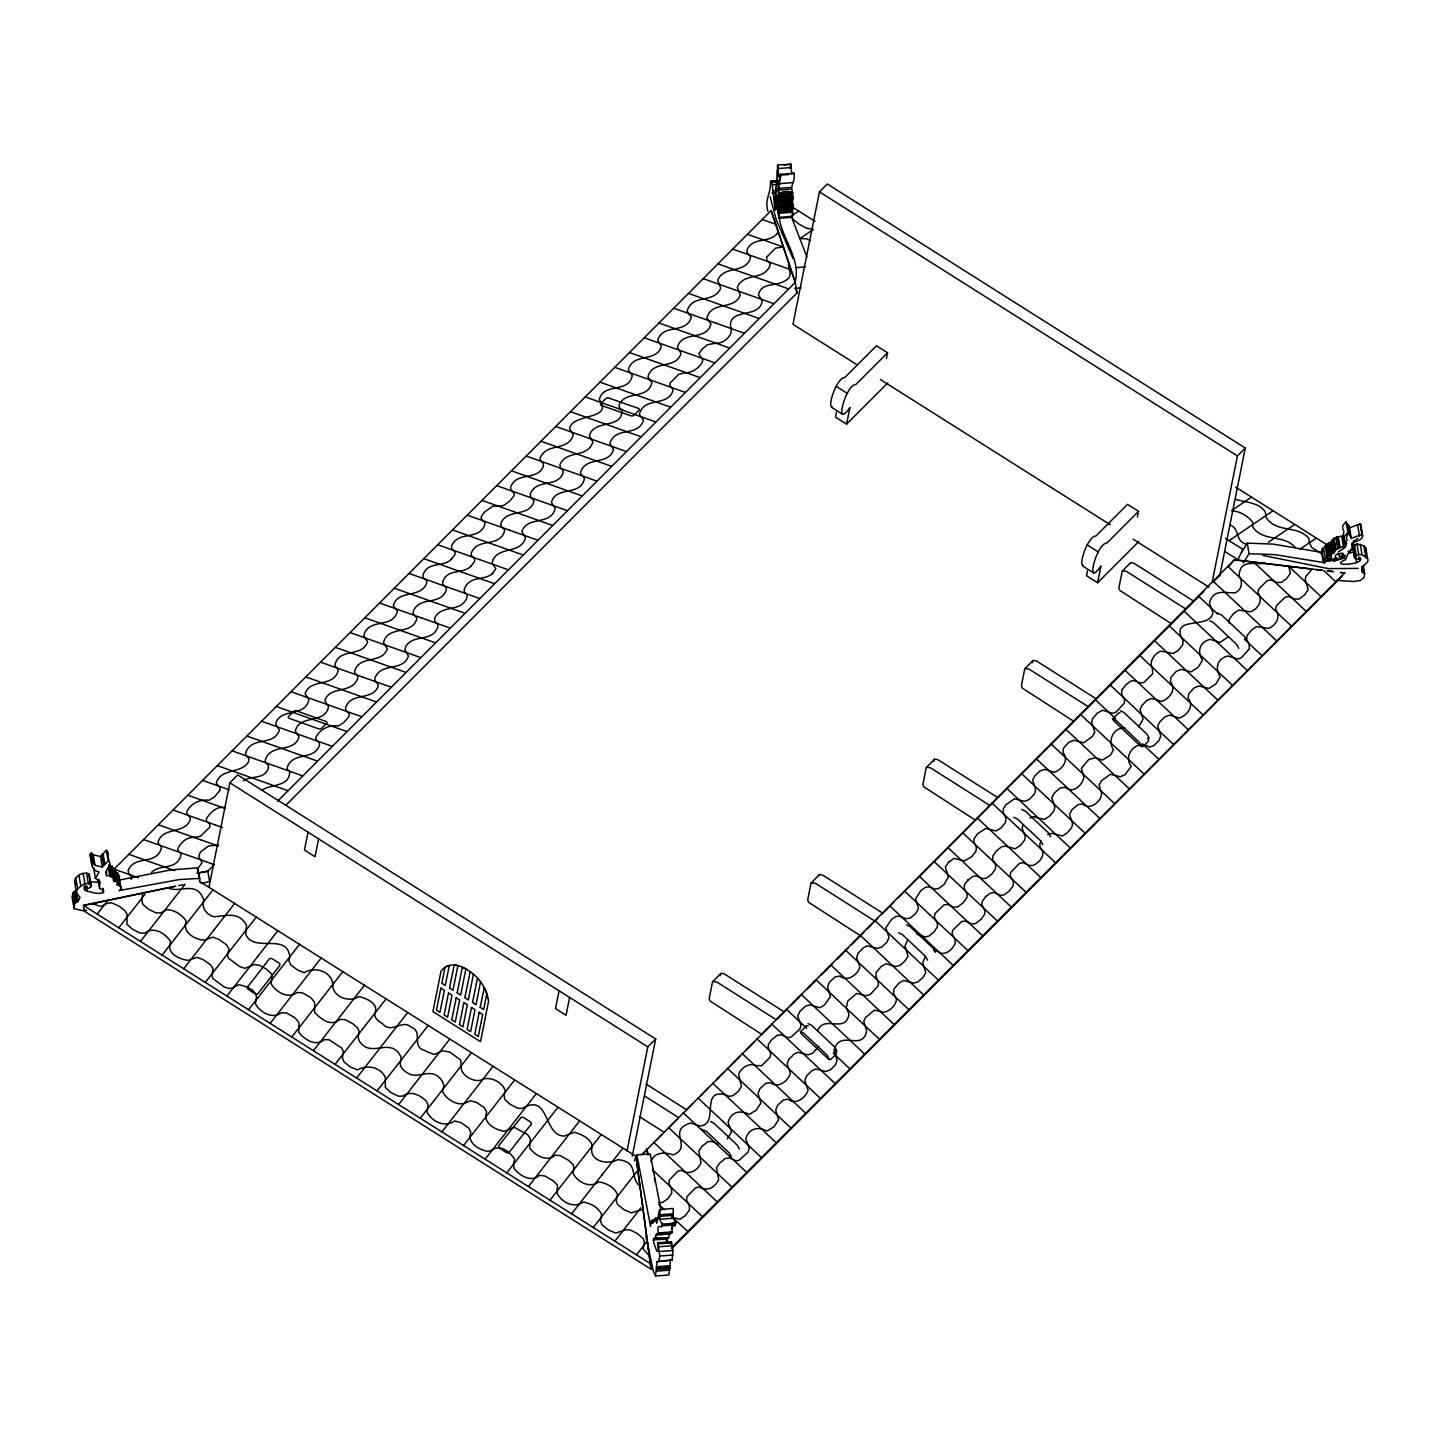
<?xml version="1.0" encoding="UTF-8"?>
<svg xmlns="http://www.w3.org/2000/svg" width="1440" height="1440" viewBox="0 0 1440 1440"><rect width="100%" height="100%" fill="white"/><g stroke="black" fill="none" stroke-linecap="round" stroke-linejoin="round"><path stroke-width="1.5" d="M659.412 1217.952L654.984 1218.294L656.748 1223.316L659.484 1209.654L673.29 1208.412L673.02 1218.258L675.828 1222.776L674.946 1225.962L673.146 1225.854M1243.278 563.058L1249.038 553.662L1275.048 554.652L1325.052 562.77C1319.706 559.386 1328.922 558.288 1327.086 556.902L1330.902 554.076L1329.174 542.754L1325.322 545.562L1326.924 551.466M792.72 196.956L792.504 201.114L779.148 202.104L779.328 197.856L792.828 196.956L791.568 187.38L794.052 179.388L794.322 173.25L793.404 173.484M777.474 170.46L777.564 175.446A9.882 2.214 85.7 0 0 777.744 177.012L777.78 177.39M289.746 956.898L288.936 961.02L290.79 964.89L297.414 969.93L304.236 972.72C314.64 965.916 332.1 971.424 332.946 985.032M672.318 1226.268L671.706 1233.09C664.902 1236.456 654.75 1228.77 655.668 1238.724C650.502 1236.654 655.74 1247.976 656.892 1251.414L658.26 1251.216L657.972 1242.774L671.274 1241.766L673.002 1250.478L672.102 1260.09L657.054 1261.818L655.524 1276.002L653.31 1271.25L645.912 1236.078M671.706 1233.09L670.05 1232.244L668.448 1238.382L654.678 1239.21M778.932 216.99L778.32 214.686A4.41 0.99 85.7 0 1 778.158 214.11L777.186 204.66L777.564 207.432A14.274 3.204 85.7 0 0 777.69 208.818L777.87 209.826A19.656 4.41 85.7 0 1 778.032 210.258L778.5 211.374M401.13 1060.038L401.076 1057.14C390.528 1035.468 371.286 1059.552 359.208 1040.904L358.2 1037.394L359.118 1031.256L357.57 1027.872L352.764 1023.678L344.862 1019.574L339.948 1019.466L335.952 1021.788L364.518 985.194M655.524 1276.002L668.826 1274.994L670.356 1260.828M675.828 1222.092C657.252 1227.762 660.024 1220.94 659.988 1209.402M779.418 208.908C778.446 204.966 779.22 212.49 779.328 208.908M792.198 208.17L792.234 206.55L792.666 208.44M671.904 1215.81L671.868 1217.412M779.328 197.856C773.658 185.976 812.016 194.742 779.238 193.464M792.36 201.168C793.944 206.928 776.016 199.206 779.4 207.756C775.134 232.218 802.404 255.618 795.06 282.51M806.85 256.896L792.144 218.628L792.756 203.868L781.254 204.354L792.63 202.986M777.546 179.964L777.528 180.126A9.36 2.106 85.7 0 1 777.474 181.026L776.178 187.866A10.152 2.286 85.7 0 0 776.286 190.062L776.322 190.584M658.404 1234.08C655.956 1218.996 663.75 1232.622 661.698 1223.208M110.178 872.694C112.968 878.724 111.726 874.818 106.56 875.718L106.47 870.354L110.142 864.846L106.488 850.32L108.09 852.57L107.676 856.728M791.766 174.132L790.92 164.16L777.6 165.006L778.824 176.652L780.282 174.114L781.02 174.672L778.266 188.388L778.878 193.194M592.434 1145.844C587.448 1160.694 607.374 1165.608 617.634 1159.65C640.008 1161.864 628.758 1177.254 639.954 1186.056M638.784 1210.518L643.032 1209.294L651.096 1269.234L84.348 911.178L83.484 905.436L167.886 887.832C180.216 893.862 196.434 879.642 203.796 900.036C201.33 907.632 206.172 914.364 213.714 916.704C225.126 916.398 238.428 910.566 246.456 925.074L246.204 929.952M790.146 168.3L790.92 164.16M1353.384 541.71L1353.726 549.522C1347.696 551.07 1347.642 555.228 1345.572 559.746C1329.768 566.1 1354.788 565.128 1359.666 560.952L1360.872 559.35L1360.026 557.496L1358.298 559.152L1354.698 558.234L1353.006 546.192L1356.93 543.96L1363.842 545.76L1365.948 548.208L1368 561.33L1361.718 567.9L1361.934 571.986L1364.67 573.876L1363.986 577.674L1360.278 580.464L1353.78 581.526L1336.482 580.374M776.7 201.852L776.7 194.796L776.772 197.514A6.192 1.386 85.7 0 0 776.682 198.612L776.79 200.538M1229.004 623.034L1229.31 619.056L1233.882 613.332L1238.67 610.038L1250.64 611.838C1258.38 608.634 1263.564 599.976 1257.84 592.74L1258.596 589.194L1267.254 580.644L1270.818 579.888L1277.208 582.462L1281.168 582.444L1286.64 578.574L1290.384 573.228L1288.656 566.262L1321.128 596.7M672.03 1226.124L671.778 1228.878M776.088 196.902L776.052 197.406A5.958 1.332 85.7 0 0 776.052 198.576L776.322 200.718A9.216 2.07 85.7 0 0 776.502 201.528M617.166 1196.802L617.4 1194.192C614.178 1187.28 606.186 1182.924 598.824 1181.898C589.86 1188.63 577.548 1182.276 572.994 1173.24L574.002 1167.894L573.084 1164.636L568.566 1160.352L560.394 1155.744L555.246 1155.15C547.11 1162.422 535.482 1155.636 529.614 1148.094L530.388 1138.878L527.724 1134.72L514.692 1127.556A11.844 10.728 -8.7 0 0 513.54 1127.466L504.342 1131.264C495.432 1130.166 482.22 1122.732 486.684 1112.112L484.434 1107.828L476.658 1102.446L470.358 1100.736L463.968 1103.598L493.02 1066.356M780.66 175.536L779.274 181.548M1332.774 541.458C1327.716 541.08 1333.908 552.834 1330.956 553.284M1330.056 542.502L1332.18 553.986L1331.064 542.718M657.972 1242.774L659.718 1256.04L658.8 1261.098L657.054 1261.818M660.96 1210.14L650.196 1153.872L636.894 1154.862L650.574 1226.43L651.024 1221.228L651.96 1223.01L652.068 1220.346L652.77 1221.156L653.238 1220.166L653.796 1222.11L654.93 1218.402M113.022 869.814C112.266 892.98 118.044 874.746 110.898 876.906M778.284 198.306L778.59 184.59A14.994 3.366 85.7 0 1 778.824 184.176M170.136 944.73C167.256 953.892 180.828 959.688 188.136 960.372L197.046 957.312L202.95 959.526L210.654 964.854L213.21 969.066L211.824 975.312L212.742 978.426L224.01 986.85L229.14 988.506L232.488 988.02L238.644 984.744C245.358 985.842 258.714 990.45 256.104 999.72A10.134 9.18 -8.7 0 0 255.87 1000.35L255.474 1004.076C260.316 1012.392 272.664 1019.628 281.412 1012.662L286.614 1013.04L294.894 1017.738L298.908 1022.526L298.818 1032.444C304.506 1039.59 315.954 1046.952 324.126 1039.68L328.986 1039.734L341.766 1048.014L343.35 1051.416L342.432 1057.878L343.962 1061.838L350.388 1066.968L357.426 1069.848C367.038 1064.718 379.944 1066.482 385.326 1077.318L385.344 1087.47L390.744 1092.456L398.268 1096.164L402.948 1096.11C410.58 1090.008 420.426 1095.21 426.474 1101.312L428.166 1105.398L426.852 1111.752C431.55 1121.49 445.14 1128.114 454.68 1120.932L461.034 1122.696L468.756 1128.114L470.916 1132.398C466.488 1142.964 479.79 1150.488 488.718 1151.424L492.462 1149.822A10.134 9.18 -8.7 0 0 493.038 1149.408C500.958 1144.26 510.642 1152.792 514.638 1159.11L513.54 1164.186M670.518 1243.962L671.274 1241.766M1360.764 525.798L1360.314 523.746L1349.586 527.832L1346.04 521.802L1342.548 525.906L1343.07 530.136M1354.464 548.028C1347.624 540.504 1361.43 542.79 1362.546 536.328L1360.908 524.808M666.756 1237.824L667.458 1242.234M1309.374 542.808L1311.75 547.506L1321.542 553.752M209.016 887.004L229.842 782.802L237.726 774.918L655.686 1038.978L632.25 1156.212M308.052 832.194L304.47 850.05L315.018 856.728L318.6 838.872M559.062 990.792L555.498 1008.648L566.046 1015.308L569.61 997.452M626.994 1151.064L647.82 1046.862L655.686 1038.978M1219.68 576.144L1245.276 448.038L827.316 183.996L819.45 191.88L792.972 324.306L857.574 365.112M720.018 975.78L720.972 973.314L724.068 973.764L783.756 1011.618M886.392 358.524L887.544 352.764L876.474 345.762L844.866 377.442C836.874 377.352 826.632 407.664 832.374 406.944M933.714 761.598L934.668 759.132L937.764 759.582L997.47 797.436M1032.228 662.868L1033.182 660.384L1036.278 660.852L1095.966 698.706M1137.402 517.104L1138.176 513.27M1212.246 581.85L1237.41 455.94L1245.276 448.038M131.292 879.534L131.85 876.78L128.61 873.216L128.142 870.552C134.19 855.108 154.206 865.314 160.812 850.068L161.496 847.242L157.914 842.652C162.126 826.38 183.636 834.714 190.098 820.35L190.296 817.344L186.75 813.978L186.84 811.566C191.214 803.034 200.088 799.146 209.196 800.244L214.488 796.896L220.05 790.218L219.78 787.41L216.216 783.144C220.698 767.808 241.146 774.036 248.436 762.048L248.94 758.682L245.574 754.83L245.772 752.562C251.802 735.804 273.87 746.784 279.36 730.062L275.67 723.942C280.026 707.292 305.334 717.822 308.916 699.606L305.136 693.684C310.392 678.006 332.622 687.762 338.058 671.238L337.842 668.988L334.8 665.532C338.472 646.992 362.034 658.062 367.668 641.79L363.834 635.796L364.68 632.682C371.52 618.804 391.644 627.93 397.134 612.504A6.57 4.14 -9.7 0 0 396.072 609.318L393.264 605.844C397.746 588.996 420.444 599.04 426.618 583.308L426.708 580.698L423.018 577.368L423.072 574.578C428.31 560.646 443.772 568.026 451.782 558.72M836.496 412.272L835.506 417.168L846.558 424.152L887.778 382.914M846.558 424.152L849.978 407.394C833.454 431.298 845.46 384.624 855.918 384.444L887.544 352.764M1087.506 570.87L1086.516 575.766L1097.586 582.75L1138.806 541.494M1097.586 582.75L1101.006 565.974C1084.5 589.932 1096.47 543.204 1106.946 543.024L1138.554 511.344L1127.502 504.36L1095.876 536.04C1087.902 535.95 1077.66 566.244 1083.402 565.542M513.54 1164.294L513.936 1168.416C519.894 1175.796 531.252 1182.762 539.64 1175.292L544.932 1176.03L553.104 1180.746L557.442 1184.994L557.262 1193.58C562.014 1202.778 574.182 1208.538 583.236 1202.094C590.544 1203.264 598.644 1207.512 601.668 1214.55L600.48 1220.958L602.064 1224.954L608.832 1230.228L615.816 1233.09L626.22 1229.562L630.648 1230.156L637.488 1233.666L643.554 1238.958L644.382 1242.828L643.068 1248.768L649.206 1255.752M818.802 875.682L819.954 874.422L823.23 875.412L882.27 912.888M1129.968 563.796L1131.12 562.554L1134.414 563.544L1193.436 601.002M779.346 203.994L779.148 202.104M332.694 985.338C332.892 996.786 349.668 1003.158 358.722 996.552C365.58 998.01 377.91 1002.978 375.516 1011.69C372.942 1016.064 377.1 1020.258 380.61 1022.436A40.518 36.684 -8.7 0 0 382.608 1023.768C391.896 1034.604 402.102 1018.512 411.444 1027.296C423.486 1031.76 410.796 1046.862 424.926 1050.516A40.518 36.684 -8.7 0 0 426.996 1051.74L434.106 1054.44L442.728 1050.876L449.676 1052.01L460.656 1059.966L461.304 1065.654M1332.864 553.248L1334.7 551.7L1334.106 550.314L1336.032 549.648L1335.51 548.622L1338.732 548.622L1336.824 536.598L1339.722 547.56L1344.834 546.336L1343.052 535.806L1343.988 531.054M1344.834 546.336L1345.932 541.728L1344.042 538.866L1344.348 536.436L1347.822 532.35L1351.386 538.38L1361.934 534.312L1362.708 535.338M86.688 910.224L82.53 910.656L74.088 908.658L74.628 903.384L78.138 901.368L79.992 897.246L76.374 893.124L74.52 880.326C76.572 875.088 83.52 871.812 88.83 873.792L91.458 885.69L89.028 888.3L86.958 888.3L86.922 886.608L85.878 886.68L84.276 888.588L84.852 890.154C88.938 891.648 102.528 896.31 103.752 890.784L99.54 888.372L99.882 881.424L95.418 878.4L99.108 871.974L95.418 870.678L92.574 867.438L90.036 854.91L91.314 852.822L93.87 854.928L100.476 856.53L106.344 850.356L108.27 860.85L102.258 867.06L95.67 865.476L93.258 863.406L91.314 852.822M91.836 865.458L90.288 853.92M777.6 165.006C777.168 175.968 776.664 186.03 774.954 196.884C776.988 236.124 771.84 175.23 771.552 180.972L770.526 181.44C771.048 194.328 764.298 198.792 767.916 211.392M401.058 1060.164C397.944 1066.644 404.442 1071.486 409.59 1074.114C420.93 1078.506 432.396 1066.5 442.134 1081.026L443.916 1085.148L442.584 1091.502C446.004 1098.882 455.976 1105.272 463.932 1103.616L441.918 1131.894M1334.214 552.33C1327.194 536.184 1334.43 541.206 1336.824 536.598M617.112 1196.892L616.23 1200.564L617.616 1204.506L624.114 1209.726L631.296 1212.84L638.676 1210.626M116.766 882.144C113.634 855.846 111.636 883.026 119.61 883.962L119.322 884.772C116.964 885.834 125.694 887.814 119.016 890.604L179.28 879.57L199.278 878.4L200.106 882.072M113.274 870.678L114.282 870.534M116.082 881.082L114.966 881.316M1023.066 825.084L1022.112 828.36L1025.37 836.442L1024.596 840.222L1020.294 845.496L1015.128 848.844L1005.3 846.036L1001.52 846.882L996.336 851.022L992.862 855.936L992.592 859.464L995.742 865.296L995.472 869.058L991.404 874.476L986.076 878.346L982.332 878.562L976.392 875.88L972.774 876.474L967.734 880.272M91.458 885.69L90.612 884.322C83.034 880.776 79.092 889.29 73.854 891.828L72 896.652L74.088 908.658M118.8 878.904L119.682 876.15L117.252 875.43M289.782 956.79C287.118 932.22 254.484 953.298 245.772 934.596L246.15 930.096M170.172 944.658L170.406 941.292C165.348 933.318 153.324 925.956 144.846 933.102L140.13 933.12L132.3 929.178L126.936 924.228L127.098 914.238L124.974 910.692L118.98 906.084L111.384 902.754L107.046 903.366L101.286 906.498L91.908 903.672M461.268 1065.762C459.522 1074.924 474.156 1083.24 482.04 1079.694M1309.392 542.79L1308.888 538.47C1297.368 524.592 1276.722 533.484 1266.174 517.608C1266.588 503.064 1245.924 502.542 1235.736 499.446M89.154 876.69L89.676 875.16M114.822 871.542L117.828 873.414L119.322 884.772M1243.008 549.018L1237.896 559.71L1224.648 551.322M1338.156 552.006L1345.248 547.38L1346.598 543.438A14.994 9.378 -9.6 0 0 1346.328 542.7M1330.398 543.456L1329.174 542.754M668.97 1233.81L668.934 1232.73M634.41 1160.712L636.894 1154.862M792.864 214.992L792.054 216.828L793.116 219.474L799.29 224.244L806.076 228.042L813.168 229.464M76.374 893.124L76.734 889.974M116.424 873.306L114.678 873.324M834.372 1049.454C840.204 1029.078 862.398 1052.028 866.7 1030.896L863.766 1021.41L865.476 1017.63L874.422 1010.088L883.728 1012.338C889.812 1011.06 895.896 1005.678 896.508 999.288L893.556 993.276L893.952 989.046L898.92 983.16L903.708 980.442L913.662 983.16L917.658 982.044L922.896 977.544L925.758 972.864L922.734 962.604L925.29 956.754M1347.822 533.862L1346.328 537.822L1347.246 540.504M1041.048 841.212L1040.04 843.48A6.57 5.346 39.8 0 0 1040.778 848.232C1046.502 854.766 1039.284 862.794 1032.948 865.458L1029.186 865.368L1023.048 862.668L1019.268 863.478L1010.574 872.55L1010.304 876.096L1013.472 881.964L1013.22 885.744L1009.134 891.18L1003.806 895.014L1000.062 895.212L994.122 892.53L990.504 893.088L985.446 896.904M778.914 202.536L792.216 201.528M792.594 192.906L779.292 193.914M720.612 973.584L712.53 981.864L709.182 998.586L710.118 1001.034L761.886 1034.442M819.126 874.854L811.026 883.134L807.696 899.856L808.632 902.304L860.4 935.712M934.326 759.402L926.226 767.682L922.878 784.404L923.832 786.852L975.582 820.26M1032.84 660.654L1024.74 668.934L1021.392 685.674L1022.328 688.122L1074.096 721.53M1130.31 562.968L1122.21 571.248L1118.862 587.97L1119.816 590.418L1171.566 623.826M1344.258 555.858L1343.988 556.218A5.958 3.726 -9.6 0 1 1343.196 556.884L1341.126 557.55A9.216 5.76 -9.6 0 1 1340.172 557.64M788.742 262.854C787.338 270.324 795.816 276.336 782.64 282.042C774.342 286.254 760.968 282.618 758.394 295.002L762.156 300.51C760.5 319.248 728.946 307.296 730.512 326.394C734.292 334.692 724.032 343.692 716.094 343.224M1241.478 552.528L1247.256 543.132L1273.248 544.122L1322.316 552.492L1324.098 563.04M112.068 869.004L113.094 867.888L111.672 867.744M818.856 1046.25L812.736 1053.144L808.146 1054.854L798.048 1052.28L794.016 1054.17L788.868 1059.318L787.086 1064.034L790.416 1073.448C787.734 1081.476 778.104 1088.676 770.274 1082.592L765.792 1083.348L759.978 1088.622L758.016 1093.41L760.914 1103.076L756.252 1110.15L749.268 1114.398C741.006 1109.898 730.854 1111.338 728.064 1122.48L731.538 1131.966L727.326 1138.896M650.934 1161.324C655.128 1151.442 664.974 1152.234 673.038 1154.862C693.504 1147.356 665.928 1130.31 690.786 1123.038L700.344 1126.008C719.496 1123.884 699.984 1089.342 724.716 1094.49M949.122 861.552L945.324 867.186L948.402 876.762L944.316 884.196L938.79 888.516L934.866 889.128L928.962 886.806L925.542 887.256L920.844 890.586L915.552 898.866L918.486 908.46L915.714 913.536L910.026 918.18L905.796 918.666L899.334 916.146L896.004 916.47L891.72 919.17L885.87 927.72L888.984 937.404L887.004 942.138L881.514 947.214L877.14 948.384L867.294 945.864L863.154 947.988L858.06 953.298L856.638 957.852L859.95 967.158C857.142 975.222 847.53 982.134 839.7 976.05L835.182 976.914L829.404 982.242L827.568 986.994L830.484 996.588L824.328 1005.066L819.738 1007.73L810.036 1004.94L805.95 1005.912L800.298 1010.808L797.598 1015.974L801.108 1025.424L799.848 1029.042L791.064 1037.16L787.68 1037.664L781.596 1034.91L777.51 1035.18L771.732 1039.662L768.366 1044.504L768.132 1047.924L770.724 1053.432L770.238 1057.014L761.634 1065.744L755.46 1065.528M109.908 864.756C107.496 867.978 114.084 864.81 111.492 867.456M1342.872 553.662L1342.224 554.76A6.192 3.87 -9.6 0 1 1341.702 555.57L1341.234 555.966A3.294 2.052 -9.6 0 1 1340.352 556.416L1340.19 556.47M492.156 573.894L495.846 568.8L492.048 562.77C496.422 545.094 520.812 555.246 525.51 537.624L521.874 531.558C527.49 515.322 550.458 526.266 555.228 508.518L551.412 502.434C556.074 485.28 580.644 496.962 584.424 478.638L580.41 472.86C585.414 455.256 608.706 466.254 613.494 449.478L609.876 443.412C615.168 425.988 638.118 437.328 643.536 420.21L639.288 414.396C643.95 396.468 666.27 407.124 672.804 391.464L672.858 388.944L669.798 385.722L670.122 383.004L678.726 374.292L685.26 372.708M226.89 996.048L257.832 956.376M907.614 940.086L905.004 945.9L908.028 956.16L905.184 960.822L899.946 965.358L895.95 966.51L885.978 963.81L881.208 966.51L876.258 972.396L875.808 976.608L878.166 980.856M557.91 1107.36L506.808 1172.88M817.596 1030.842C824.292 1014.066 845.478 1034.406 848.97 1014.138L846.324 1007.604L847.836 1000.926L856.746 993.438L866.052 995.688L870.336 994.392L878.4 985.59L878.202 980.892M986.076 896.274L982.314 901.296L981.846 904.824L984.816 910.494L984.744 914.13L980.964 919.422L975.474 923.58L971.604 923.94L965.448 921.06L961.812 921.438L952.74 930.168L952.038 933.84L955.008 939.726L955.224 943.344C952.47 949.752 944.568 956.88 937.728 951.516A6.57 5.346 39.8 0 0 934.02 950.706M968.364 879.642L964.602 884.646L964.134 888.174L967.086 893.862L966.978 897.48L963.162 902.772L957.708 906.912L953.838 907.272L947.736 904.428L944.118 904.806L935.046 913.482L934.326 917.19L937.278 923.022L937.53 926.622L934.254 931.734L928.962 936.072L925.074 936.954L916.65 934.056M97.2 914.112L106.992 901.548M118.836 927.774L144.864 894.42M140.472 941.436L185.076 884.214M162.108 955.116L213.156 889.56M214.146 929.718L234.792 903.24M183.708 968.76L214.326 929.502M205.29 982.404L256.41 916.884M257.49 956.844L277.992 930.528M248.58 1009.746L299.646 944.19M270.162 1023.372L321.282 957.87M291.78 1037.034L342.9 971.532M313.398 1050.696L335.952 1021.788M335.052 1064.376L386.118 998.838M356.634 1078.002L407.718 1012.482M377.082 1090.926L428.184 1025.406M398.664 1104.552L449.784 1039.05M420.3 1118.232L471.402 1052.712M463.554 1145.556L514.638 1080.018M485.136 1159.182L536.274 1093.698M528.408 1186.542L579.492 1121.004M550.008 1200.168L601.11 1134.666M571.608 1213.812L602.244 1174.536M602.082 1174.842L622.764 1148.328M593.244 1227.492L637.884 1170.27M614.862 1241.154L640.89 1207.782M636.516 1254.816L646.308 1242.27M451.17 559.35L454.86 554.688L455.148 552.024L451.692 548.766L451.566 546.138C457.83 530.352 477.756 540.9 484.47 525.6L485.01 522.756L481.536 519.372L481.104 516.816L484.362 512.172L492.678 506.214L499.122 506.016A6.57 4.14 -9.7 0 0 504.342 505.044L510.138 500.688L514.08 495.594L514.35 493.83L510.894 489.78L510.57 487.314C516.276 471.222 536.49 481.41 543.258 466.704L543.438 463.554L540 460.062L540.252 457.794C546.66 442.332 568.098 451.782 573.318 434.934L569.7 428.94C570.78 413.046 614.484 420.516 599.292 399.546C603.576 382.176 628.29 393.894 632.268 375.678L628.254 369.828C633.15 352.062 656.514 363.024 661.338 346.338L657.756 340.2C663.084 322.884 686.286 334.854 691.362 316.998L688.428 313.398M470.808 566.316L474.48 561.672L474.804 558.99L471.348 555.75L471.276 553.104C477.522 537.372 497.358 547.794 504.09 532.62L504.648 529.74L501.21 526.374L500.742 523.854C506.412 507.636 529.92 518.094 534.006 500.832L530.568 496.764L530.244 494.316C535.95 478.224 556.11 488.34 562.896 473.688L563.112 470.538L560.43 468.18M92.07 864.468L93.258 863.406M112.644 870.552L771.138 210.582L778.248 231.732C771.012 244.602 752.832 235.62 746.91 250.164L747.144 252.972L750.51 256.554L750.132 259.182C743.724 274.032 723.708 265.194 717.696 280.404L720.72 288.09C714.384 304.074 691.992 293.328 687.15 311.166L688.374 313.38M1229.256 565.92L1234.368 559.8L1312.272 569.106L1305.9 576.234L1305.198 579.798L1308.186 589.626L1304.658 594.918L1299.114 599.022L1295.082 599.148L1288.692 596.556L1285.164 597.204L1276.416 605.664L1275.57 609.264C1281.15 616.5 1276.308 625.122 1268.532 628.416L1262.412 627.48M1342.206 576.054L671.67 1248.624M1352.196 543.006L1352.106 543.114A9.36 5.85 -9.6 0 0 1351.62 543.762L1352.124 548.208L1350.126 550.476A10.152 6.336 -9.6 0 1 1348.38 551.502L1348.056 551.664M1138.662 726.876L1143.036 719.226L1140.048 709.506L1141.866 705.528L1146.996 700.38L1151.784 698.508L1161.612 701.424C1169.46 698.76 1177.002 689.13 1170.36 681.606L1171.008 677.214L1176.246 671.4L1181.124 669.348L1191.168 671.85L1198.314 667.098L1202.454 660.204C1197.288 652.176 1198.944 642.168 1210.104 639.36L1219.968 642.42L1228.626 636.678M1328.058 545.076L1326.582 545.184L1327.014 546.498M1328.544 555.552L1327.986 556.722L1329.282 557.028A3.312 2.07 -9.6 0 0 1329.768 556.83L1326.744 545.004M197.28 869.436L202.05 862.614L198.63 856.35L200.484 851.976L208.782 845.856L218.682 845.208M1354.806 556.722L1358.712 554.508L1362.024 554.706L1367.748 558.756M214.146 864.846L207.792 871.2L198.018 873.036M277.668 801.18L795.276 282.402L778.248 231.732M285.804 805.302L797.076 292.878L795.276 282.402L771.12 210.582M646.542 1149.948L641.772 1154.736L1234.368 559.8L1322.676 570.348M656.064 1140.408L662.418 1134.036M670.356 1126.08L678.294 1118.124M686.232 1110.168L692.586 1103.814M700.524 1095.858L708.462 1087.884M716.4 1079.928L724.338 1071.972M730.692 1065.618L740.214 1056.06M746.568 1049.706L754.506 1041.75M760.86 1035.378L770.382 1025.82M776.736 1019.466L786.258 1009.908M791.028 1005.138L802.134 993.996M806.904 989.226L816.426 979.686M821.196 974.898L832.302 963.756M837.072 958.986L848.178 947.844M851.364 944.676L864.054 931.932M867.24 928.746L878.346 917.622M881.532 914.436L894.24 901.692M897.408 898.524L1203.858 591.39M1213.38 581.832L1219.734 575.46M672.012 1247.274L1344.78 572.994L1340.676 572.508M1324.08 561.402L1327.068 561.366A4.41 2.754 -9.6 0 0 1327.806 561.366L1335.348 559.818A3.618 2.268 -9.6 0 0 1336.356 559.044L1335.978 557.838L1333.728 558.81A14.274 8.928 -9.6 0 1 1332.504 559.332L1331.37 559.512A19.656 12.276 -9.6 0 0 1330.722 559.44L1323.414 560.736M1358.028 538.29L1355.148 540.342A9.882 6.174 -9.6 0 1 1353.708 540.9L1353.348 541.008M777.024 209.754C776.322 202.248 779.31 203.58 777.006 196.218M471.438 565.686C463.41 574.992 447.984 567.666 442.764 581.58L442.692 584.352L446.346 587.664L446.256 590.274C440.082 606.024 420.444 595.836 413.622 610.506L413.01 613.44L416.916 618.336C412.632 636.012 387.342 624.762 383.508 642.762L387.306 648.756C381.672 665.046 358.182 653.976 354.438 672.48L357.516 675.936L357.732 678.168C352.26 694.602 330.084 684.954 324.792 700.65L328.572 706.554C325.008 724.896 299.664 713.844 295.308 730.854L299.016 737.01C293.562 753.732 271.53 742.752 265.446 759.456L265.194 761.76L268.56 765.612L268.128 768.942C263.214 780.084 251.19 775.134 243.288 780.804M151.506 872.442C159.786 863.946 175.032 870.48 180.54 856.89L181.134 854.136L177.57 849.51C179.964 843.12 186.804 836.802 194.04 837.414M1122.426 570.852L1126.53 571.428L1185.57 608.886M1024.956 668.556L1029.06 669.114L1088.1 706.59M926.46 767.286L930.564 767.844L989.586 805.32M811.26 882.738L815.364 883.296L874.404 920.772M712.746 981.468L716.85 982.026L775.89 1019.502M492.786 573.264C484.344 581.202 469.8 575.136 464.418 588.816L464.112 591.714L467.154 595.044L466.974 597.546C460.98 613.134 441.558 603.9 434.754 617.904L434.592 620.982L437.904 624.636L437.85 627.03C432.216 642.816 413.01 633.546 405.738 646.632L404.856 649.998L408.474 655.992C402.786 672.57 380.826 661.59 374.868 678.384L374.742 680.616L378.126 684.432L377.586 687.834C370.314 700.92 350.73 691.83 345.474 708.102L345.942 710.442L349.362 713.916L348.678 717.03L343.872 722.448L338.49 725.922C329.418 724.896 320.562 728.55 316.062 737.064L315.81 739.548L319.338 742.878L319.428 745.758C313.2 760.68 294.066 751.68 287.622 766.278L287.172 768.87L288.414 770.454M778.878 206.298L778.14 208.728A17.892 4.014 85.7 0 1 778.266 209.88L778.41 210.996M1337.796 536.85L1343.052 535.806M261.828 790.362C270.306 783.792 289.404 787.32 289.692 771.984L288.774 770.58M948.474 862.2L954.144 858.33L964.116 861.012L971.64 856.8L975.924 851.31L976.41 847.476L973.818 841.842L974.178 838.512L977.472 833.85L985.824 828.432L995.814 830.97L1000.944 828.108L1005.534 822.456L1005.912 818.334L1003.104 812.16L1003.32 808.902L1005.966 804.672L1014.588 798.732L1024.668 801.414L1029.474 799.344L1034.532 793.854L1035.594 789.588L1032.66 780.102L1034.712 776.034L1040.022 770.922L1044.666 769.392L1054.368 772.29C1062.27 769.536 1069.506 759.888 1062.864 752.382L1063.62 747.954L1068.912 742.194L1073.754 740.268L1083.726 742.77L1092.258 736.542L1094.85 731.988L1091.664 722.682L1092.546 718.668L1097.388 713.052L1102.626 710.244L1112.472 713.34L1116.162 712.008L1124.226 703.224L1124.658 699.93L1121.616 694.134L1121.76 690.156L1126.188 684.414L1131.066 680.976L1134.576 680.652L1140.336 682.974L1144.008 682.398L1152.72 673.758L1152.306 667.782M798.678 211.05L792.864 214.974L792.864 213.372M812.97 229.698L799.956 238.5L806.724 238.878L810.27 240.696M1231.848 510.408L1251.486 497.106M1229.184 540.54L1273.086 510.75M1268.37 542.268L1294.722 524.43M1299.582 549.432L1316.358 538.092M1333.782 561.06L1338.552 558.864M113.976 880.452L112.896 872.856M1264.374 563.364C1254.744 564.84 1239.678 558.756 1239.12 575.874C1242.792 581.724 1242.378 589.23 1235.394 592.722C1225.872 593.532 1213.056 587.952 1209.438 603.198L1212.822 612.378C1211.094 630.54 1168.362 614.016 1183.14 641.07L1182.654 644.94L1178.388 650.304L1173.276 653.508L1160.874 651.132C1154.736 653.49 1149.228 660.87 1151.982 667.494M1326.204 547.254C1318.5 546.858 1322.496 556.956 1323.54 561.258M1029.906 818.01L1033.938 816.678L1038.6 818.208M1047.69 834.606L1051.722 833.328L1062.378 835.92L1067.13 833.004L1071.594 827.784L1072.602 823.86L1069.488 814.302L1072.116 809.568L1078.02 804.564L1082.376 804.042C1088.874 809.622 1096.83 804.402 1100.538 798.066L1101.69 793.89L1099.08 784.926L1101.672 780.588L1110.384 774.234L1120.248 776.772L1125.072 774.684L1131.228 766.296C1122.246 754.65 1137.42 738.594 1149.462 747.126L1153.962 745.542L1159.236 740.25L1160.748 735.786L1157.778 726.102L1159.632 722.088L1164.816 716.94L1169.586 715.14L1179.414 718.038C1187.298 715.338 1194.678 705.708 1188.054 698.166L1188.756 693.774L1194.066 687.96L1198.944 685.98L1208.988 688.464L1216.044 683.748L1220.166 676.728C1215.144 668.754 1216.566 658.656 1227.924 655.992L1237.788 659.034L1241.568 657.558L1249.488 648.666L1248.894 643.392M482.292 1079.37C490.878 1076.238 502.02 1082.142 505.242 1090.332L504.072 1095.768L504.9 1099.494L510.138 1104.336L517.662 1108.206L522.324 1108.476C549.972 1091.808 543.186 1136.646 564.606 1136.016L574.344 1132.218C581.4 1134.324 590.148 1138.176 592.416 1145.808M1339.47 557.406C1353.69 549.918 1326.348 554.022 1338.246 558.81M335.88 1021.842C327.942 1024.974 319.698 1017.81 314.622 1012.32L314.676 1002.384L310.752 997.632L302.49 992.88L297.252 992.43C288.486 999.414 276.21 992.268 271.224 983.988L272.07 974.916A11.844 10.728 -8.7 0 0 271.584 973.962L266.58 969.246L259.668 965.376L254.43 964.53L245.052 968.328L240.012 966.762L228.582 958.338L227.574 955.224L228.978 949.032L226.602 944.856L219.024 939.51L212.994 937.152L204.048 940.14C194.742 939.654 181.818 932.04 186.21 921.222C182.268 914.796 174.636 909.954 167.058 909.666L160.794 912.834L156.204 912.996L148.536 909.27L142.83 904.266L141.822 900.432L142.758 893.088M111.744 876.294C110.394 862.758 107.37 859.608 110.538 875.682M1341.306 558.288L1345.5 555.552L1339.722 557.28M169.866 887.418L175.788 886.176M174.33 886.482L83.484 905.436L650.232 1263.492M178.65 885.582L182.97 884.682M194.094 837.432L200.43 836.298L209.808 827.172L209.898 824.238L206.37 820.872L206.532 818.442C210.492 812.394 217.062 805.734 224.946 807.642M1349.082 553.014L1354.77 551.97M196.938 873.198L207.792 871.2L209.592 881.676L200.898 883.278M199.314 881.244L635.994 1156.338L643.032 1209.294M783.864 164.952L790.524 164.448M777.672 168.57L790.974 167.58M781.02 174.258L794.322 173.25M779.454 175.158L788.688 174.564M771.552 180.972L778.212 180.468M770.526 181.44L774.954 181.116M772.686 182.376L779.328 181.872M779.22 183.636L792.522 182.646M773.424 184.734L780.084 183.978M778.266 188.388L791.568 187.38M778.302 190.134L791.604 189.126M773.352 190.962L777.78 190.62M771.93 193.14L776.376 192.816M779.292 194.13L792.594 193.14M779.31 194.418L792.612 193.41M778.968 194.994L792.54 193.968M779.094 195.894L792.396 194.904M779.67 197.208L792.972 196.2M779.292 197.91L792.828 196.956M779.256 198.648L792.558 197.64M779.346 199.152L792.648 198.162M779.526 199.944L792.828 198.72M779.22 200.34L792.774 199.278M779.022 201.564L792.45 200.664M779.22 201.852L792.54 201.024M778.95 202.842L792.252 201.834M779.058 203.49L792.414 202.338M779.472 205.056L792.756 203.868M779.292 205.578L792.594 204.57M779.364 205.794L792.738 204.894M779.49 206.118L792.792 205.11M779.472 206.388L792.774 205.38M779.31 206.784L792.612 205.776M779.31 207.216L792.612 206.208M779.4 208.386L792.702 207.378M779.418 208.638L792.72 207.63M779.544 208.908L792.846 207.9M779.58 210.168L792.882 209.178M778.986 210.942L792.702 209.862M779.148 212.058L792.378 210.87M779.472 213.264L792.774 212.256M778.392 217.404L792.378 216.288M778.536 218.358L791.838 217.35M796.338 267.66L805.212 266.994M794.556 288.36L801.198 287.874M199.962 878.958L197.496 867.87L170.892 869.904L118.08 880.308M659.916 1214.766L673.218 1213.776M659.988 1216.35L673.29 1215.342M654.822 1218.96L659.25 1218.618M659.736 1219.266L673.02 1218.258M652.068 1220.346L656.784 1220.022M662.472 1224.828L675.774 1223.82M662.274 1225.854L675.576 1224.846M658.8 1232.928L672.102 1231.92M656.496 1233.72L660.924 1233.378M656.37 1234.368L669.672 1233.36M656.37 1235.052L669.672 1234.044M654.084 1238.04L658.512 1237.698M654.408 1238.436L665.496 1237.608M653.292 1239.894L666.63 1239.138M657.468 1243.296L668.556 1242.45M658.602 1243.872L671.904 1242.864M659.232 1246.752L672.534 1245.744M659.7 1251.486L673.002 1250.478M659.718 1256.04L673.02 1255.032M658.8 1261.098L672.102 1260.09M656.46 1266.75L669.762 1265.742M656.532 1268.316L669.834 1267.308M656.73 1269.468L670.032 1268.478M656.694 1271.124L669.996 1270.116M1231.776 510.696C1239.732 511.164 1248.768 516.258 1253.052 522.972L1252.584 526.68C1263.024 542.592 1283.58 533.826 1295.172 547.47M1358.226 568.386L1328.508 568.638L1262.952 555.462M658.62 1202.562L662.544 1202.49L667.926 1198.692L671.742 1193.256L671.616 1189.404L668.772 1183.302L669.438 1179.828L677.952 1171.152L681.588 1170.306C689.094 1175.76 697.806 1170.432 701.01 1162.692L698.778 1151.136L702.018 1146.384L707.76 1141.776L711.846 1141.362L717.984 1144.098M715.986 343.206L707.364 344.682L701.928 349.29L698.904 353.808L702.54 359.316L702.594 361.602C699.39 367.866 692.676 372.528 685.602 372.852M1333.422 561.276L1344.672 557.928L1341.504 558.234M688.482 293.418L758.988 318.438M90.882 881.892L97.488 882.144M173.07 810L215.28 824.94M1338.624 547.128L1339.596 547.38M118.224 883.368L116.64 884.808A3.312 2.07 -9.6 0 0 117.054 884.988L118.602 884.34L116.424 872.838M1262.286 627.426L1256.544 626.616L1251.792 629.766L1247.094 635.508L1246.68 639.54L1248.84 643.338M1321.866 570.24L1316.232 569.574M1328.4 571.032L1332.486 571.518M1327.104 570.888L1333.728 571.68M1340.352 572.472L1344.762 572.994M1216.908 612.882L1221.858 615.24L1244.574 636.624L1246.626 640.44M701.694 1129.266L706.662 1131.624L729.36 1152.99L731.412 1156.824M1327.446 558.54L1330.398 558.702A17.892 11.178 -9.6 0 1 1331.37 558.36L1331.406 555.372M158.346 824.76L200.412 839.682M1125.324 728.208C1113.786 726.48 1106.982 740.898 1113.498 749.682L1110.51 755.046L1102.41 760.122L1095.588 757.782L1088.766 759.474L1081.332 768.348L1083.96 777.294C1082.628 783.54 1076.148 791.352 1069.11 789.552M1209.852 620.874L1213.38 622.566L1236.708 644.508L1238.76 648.324M1120.248 710.694L1123.776 712.368L1147.104 734.31L1149.156 738.144M1112.382 718.578L1115.91 720.252L1139.238 742.194L1141.29 746.028M1021.734 809.424L1025.262 811.098L1048.59 833.04L1050.642 836.874M1013.868 817.308L1017.396 818.982L1040.724 840.924L1042.776 844.758M906.552 924.876L910.08 926.55L933.408 948.492L935.46 952.326M898.668 932.76L902.214 934.434L925.542 956.376L927.594 960.21M808.038 1023.606L811.566 1025.28L834.894 1047.222L836.946 1051.056M800.154 1031.49L803.7 1033.182L827.028 1055.106L829.08 1058.94M710.37 1121.472L713.898 1123.164L737.244 1145.106L739.296 1148.922M673.74 308.196L716.436 323.334M762.246 219.474L775.764 224.28M747.486 234.288L783.396 247.032L775.692 248.076L766.512 257.292L766.854 260.028L770.202 263.61L769.698 266.31C763.2 280.962 743.184 272.214 737.298 287.514L740.304 295.2C733.86 310.932 711.54 300.312 706.788 318.204L711 324.036C705.834 341.82 682.632 329.832 677.376 347.256L680.994 353.376C676.044 370.026 652.788 359.19 647.892 376.866L651.924 382.698C647.73 399.924 626.004 390.204 619.362 404.424L619.128 407.178L621.594 409.824M732.726 249.084L791.064 269.766M717.966 263.862L788.508 288.846M703.224 278.64L773.73 303.66M715.932 323.172L744.264 333.198M658.962 323.01L729.486 347.994M644.238 337.77L714.726 362.79M629.478 352.566L699.966 377.586M614.736 367.344L685.224 392.364M670.482 407.142L599.958 382.14M585.234 396.9L655.74 421.92M570.474 411.678L640.962 436.716M555.732 426.474L626.22 451.494M540.99 441.234L611.478 466.29M526.212 456.048L596.736 481.05M511.47 470.826L581.958 495.864M496.71 485.622L567.234 510.624M481.986 500.382L523.908 515.25M524.214 515.358L552.492 525.402M467.244 515.16L509.166 530.028M509.49 530.172L537.732 540.198M452.484 529.938L494.406 544.824M494.766 544.932L523.008 554.958M437.724 544.734L479.592 559.584M479.988 559.764L508.212 569.772M423.828 558.666L465.696 573.516M466.146 573.642L494.37 583.65M409.068 573.462L450.99 588.33M451.332 588.456L479.574 598.464M394.326 588.24L436.23 603.108M436.608 603.216L464.85 613.224M379.566 603.018L421.488 617.886M421.812 617.994L450.09 628.02M364.842 617.778L435.348 642.798M350.082 632.574L392.04 647.46M392.328 647.514L420.624 657.558M335.34 647.352L405.846 672.372M362.772 677.088L391.104 687.15M320.562 662.166L362.592 677.07M305.838 676.926L376.362 701.928M291.078 691.722L361.62 716.706M276.336 706.5L346.842 731.52M261.612 721.26L332.1 746.28M246.834 736.056L317.358 761.058M232.092 750.834L302.616 775.836M217.332 765.63L287.856 790.632M202.608 780.39L229.302 789.858M187.812 795.222L224.874 808.362M215.136 824.904L222.408 827.478M200.358 839.664L218.25 846.018M143.604 839.538L214.074 864.576M128.844 854.316L174.636 870.588M114.084 869.112L138.366 877.734M755.136 1065.222C748.368 1062.828 741.006 1068.084 738.576 1074.366L741.438 1086.336L738.306 1091.394L732.924 1095.696L728.946 1096.29L724.824 1094.562M668.448 1238.382L667.71 1237.428M1038.654 818.262L1044.594 819.27L1049.31 816.372L1053.81 811.134L1054.872 807.228L1051.758 797.652L1054.404 792.936L1060.29 787.932L1064.61 787.374L1069.074 789.516M672.876 1217.592L680.004 1219.212L685.35 1215.63L689.4 1210.104L689.4 1206.198L686.52 1200.096L687.06 1196.64L695.502 1187.874L699.192 1186.938C706.698 1192.032 715.356 1187.406 718.686 1179.504L716.436 1167.93L719.532 1163.232L725.31 1158.48L729.45 1157.958L735.606 1160.73L738.936 1160.37L747.846 1152.396L749.232 1148.706L748.278 1145.25M819.45 191.88L1237.41 455.94M790.668 205.974L815.04 221.382M1235.7 487.134L1326.978 544.806M1225.422 538.362L1242.09 548.892M880.38 379.53L1110.258 524.754M1133.046 539.154L1209.042 587.178M836.064 386.28L847.116 393.264M1087.074 544.86L1098.144 551.844M831.816 407.484L842.886 414.468M1082.844 566.082L1093.914 573.066M229.842 782.802L647.82 1046.862M646.038 1084.014L686.106 1109.484M644.58 1095.948L678.24 1117.386M639.288 1116.558L664.218 1132.308M1246.464 544.122C1234.638 541.476 1240.362 528.354 1229.832 524.988M1322.766 551.556L1321.74 550.728M470.466 971.838L470.034 971.55A26.028 15.12 44.9 0 0 465.912 968.94L465.48 968.688A24.21 14.058 44.9 0 0 462.402 967.194L461.862 966.96A24.192 14.058 44.9 0 0 458.064 965.7L457.578 965.574A24.246 14.076 44.9 0 0 454.302 965.088L453.744 965.052A27.432 15.93 44.9 0 0 449.604 965.43L449.046 965.574A38.088 22.122 44.9 0 0 442.386 969.588L441.018 971.208L432.936 1011.6L480.492 1041.642L488.538 1001.412L488.106 998.442M1238.922 605.43L1276.866 641.052M473.364 974.106L473.868 974.538A22.752 13.212 44.9 0 1 477.252 977.814L477.684 978.282M1328.778 543.51L1330.704 554.148M1183.806 610.902L1247.382 670.59M722.97 1121.49L761.454 1157.616M834.156 1050.048L835.524 1051.326A2.322 1.89 39.8 0 1 835.974 1054.206L831.222 1059.03A2.322 1.89 39.8 0 1 828.342 1058.976L801.45 1033.902A2.322 1.89 39.8 0 1 801.234 1031.076L805.968 1026.27A2.322 1.89 39.8 0 1 808.2 1026.036M1323.99 570.708L1335.888 581.886M1253.772 562.086L1268.532 575.946M1268.244 575.694L1306.368 611.496M1228.05 566.55L1291.608 626.274M1213.29 581.346L1238.976 605.484M1198.53 596.142L1217.628 614.07M1244.448 639.216L1262.124 655.812M1169.046 625.698L1232.604 685.422M1154.286 640.494L1217.862 700.182M1139.526 655.272L1203.12 714.978M1124.766 670.068L1188.36 729.756M1110.042 684.828L1173.6 744.552M1095.3 699.606L1115.568 718.65M1142.082 743.562L1158.858 759.312M1080.522 714.42L1144.116 774.09M1065.78 729.198L1129.356 788.886M1051.02 743.976L1114.632 803.646M1036.278 758.754L1099.854 818.46M1021.5 773.568L1047.024 797.526M1047.294 797.706L1085.112 833.238M1006.776 788.328L1032.3 812.286M1032.534 812.502L1070.352 848.016M992.034 803.088L1017.54 827.046M1017.828 827.298L1055.628 862.794M977.274 817.902L1002.744 841.806M1003.086 842.076L1040.886 877.572M962.55 832.644L988.02 856.566M988.326 856.872L1026.126 892.35M947.772 847.458L973.224 871.362M973.62 871.704L1011.366 907.146M933.912 861.354L959.364 885.258M959.724 885.636L997.47 921.078M919.134 876.168L944.604 900.09M944.928 900.378L982.71 935.856M904.41 890.928L929.88 914.832M930.168 915.174L967.95 950.652M889.65 905.724L915.138 929.664M915.426 929.934L953.208 965.43M874.908 920.502L900.432 944.46M900.648 944.676L938.484 980.19M860.184 935.262L885.69 959.22M885.888 959.472L923.724 994.986M845.406 950.076L908.982 1009.764M830.664 964.836L894.204 1024.578M815.904 979.632L879.48 1039.338M801.162 994.392L864.72 1054.134M786.384 1009.206L806.67 1028.25M833.202 1053.144L849.978 1068.912M771.642 1023.984L835.254 1083.672M756.918 1038.762L820.476 1098.468M742.158 1053.54L805.734 1113.246M727.416 1068.318L790.974 1128.042M712.638 1083.132L776.25 1142.802M697.878 1097.928L723.42 1121.886M683.154 1112.688L746.712 1172.394M668.394 1127.466L731.988 1187.172M653.634 1142.262L717.246 1201.95M653.004 1170.306L702.486 1216.728M658.764 1204.344L664.542 1209.762M671.868 1216.638L687.726 1231.524M665.514 1239.336L668.484 1242.144M1147.482 738.234L1147.932 738.666A2.322 1.89 39.8 0 1 1148.076 741.456L1143.27 746.226A2.322 1.89 39.8 0 1 1140.282 745.884L1113.894 720.918A2.322 1.89 39.8 0 1 1113.516 718.038L1118.322 713.286A2.322 1.89 39.8 0 1 1120.05 712.836M94.338 868.608L93.636 867.87L95.418 878.4M621.648 409.842C623.736 429.642 592.956 418.842 589.374 435.996L592.92 441.972C587.628 458.748 566.28 449.298 559.89 464.814L560.358 468.126M480.42 981.576L480.852 982.188A27.432 15.93 44.9 0 1 483.93 987.12L484.326 987.858A38.088 22.122 44.9 0 1 488.052 998.424M74.574 882.594L75.888 884.61M748.224 1145.196L745.758 1139.238C748.386 1128.024 758.682 1126.35 766.89 1131.03L773.982 1126.8L778.608 1119.798L775.728 1110.15L777.6 1105.362L783.414 1100.034L787.932 1099.206C795.762 1105.272 805.392 1098.234 808.11 1090.17L804.816 1080.738L806.508 1076.058L811.656 1070.856L815.724 1068.93L825.786 1071.504L830.34 1069.884L835.614 1064.61L837.126 1060.182L834.03 1051.164M777.744 200.034L777.15 200.376A6.444 1.458 85.7 0 0 777.078 201.132M793.026 258.57L776.268 219.744L770.166 196.866M90.036 854.91L90.774 856.908M776.106 201.204L775.512 198.522L776.88 209.214M795.654 288.648L797.076 292.878M776.682 201.564L775.908 195.696L776.088 201.024M1360.314 523.746L1362.546 536.328M1360.134 523.782L1361.934 534.312M1363.842 545.76L1365.624 556.29M1357.722 525.618L1359.504 536.166M1360.242 544.158L1362.024 554.706M1363.248 565.452L1364.67 573.876M1362.978 566.568L1364.058 572.886M1361.826 566.352L1362.906 572.688M1356.93 543.96L1358.712 554.508M1358.946 556.74L1359.666 560.952M1354.41 544.77L1356.192 555.3M1355.13 554.076L1356.57 562.5M1353.006 545.31L1353.726 549.522M1349.118 525.654L1351.386 538.38M1353.258 549.81L1354.698 558.234M1348.218 524.916L1350.018 535.464M1346.04 521.802L1347.948 532.368M1341.792 536.724L1343.574 547.272M1338.39 537.264L1340.172 547.794M1337.346 536.652L1339.128 547.182M1336.536 537.048L1338.318 547.578M1336.338 537.516L1338.174 548.208M1336.05 538.362L1337.832 548.892M1333.836 537.912L1336.032 549.648M1333.638 538.614L1335.6 550.116M1333.26 539.694L1335.042 550.224M1333.224 542.826L1334.664 551.25M1332.468 539.658L1334.106 550.314M1332.072 541.584L1333.854 552.114M1331.784 541.548L1333.836 553.104M1331.622 541.602L1333.512 553.194M1329.03 542.844L1330.902 554.076M1328.544 543.402L1330.326 553.932M1328.292 543.42L1330.02 554.706M1327.968 544.428L1329.75 554.976M1326.96 544.914L1328.76 555.444M1326.276 544.914L1328.058 555.444M1325.322 545.562L1327.158 558.126M1323.504 547.56L1325.286 558.09M1247.256 543.132L1249.038 553.662M197.496 867.87L199.278 878.4M118.854 875.376L121.14 889.02M117.828 873.414L119.61 883.962M117.126 872.802L118.926 883.332M118.044 881.352L116.748 873.324M115.758 871.578L117.54 882.126M115.452 871.38L117.414 882.936M115.074 870.75L117.234 882.684M113.004 867.762L114.84 878.724M112.32 866.052L114.93 881.442M112.194 867.834L114.408 880.218M111.51 867.168L112.14 871.506M109.674 865.044L111.69 877.14M109.278 864.918L111.078 875.466M108.36 867.69L109.782 876.114M103.032 853.542L104.814 864.072M105.84 871.506L106.56 875.718M101.826 854.316L103.626 864.846M100.476 856.53L102.258 867.06M102.888 888.39L103.59 892.602M102.636 888.48L103.356 892.692M98.856 879.066L99.576 883.278M98.118 879.948L99.54 888.372M93.186 854.622L94.968 865.152M88.83 873.792L90.612 884.322M89.874 880.902L90.954 887.22M86.616 873.09L88.398 883.62M86.292 885.276L87.354 891.594M83.196 873.414L84.978 883.944M84.132 885.942L84.852 890.154M78.93 875.16L80.712 885.708M75.816 877.734L77.598 888.264M76.338 890.838L78.138 901.368M75.096 891.576L76.878 902.106M73.854 891.828L75.636 902.358M72.828 892.854L74.628 903.384M647.64 1153.494L646.866 1148.598L647.946 1155.276M652.986 1169.082L653.526 1172.574M654.39 1178.154L654.966 1181.97M779.22 216.918L778.176 210.816M635.994 1156.338L651.096 1269.234M1365.948 548.208L1366.218 550.8M1339.092 556.182A6.444 4.032 -9.6 0 0 1339.398 555.588L1338.786 554.274A3.69 2.304 -9.6 0 0 1338.228 554.148M480.186 1007.28L483.642 1009.656L486.81 993.744A36.216 21.024 44.9 0 0 484.254 987.696L480.186 1007.28M653.49 1220.778L653.4 1221.966L653.49 1220.778M652.14 1221.642L652.572 1223.37L652.14 1221.642M449.55 987.894L452.988 990.27L457.902 965.646A24.372 14.166 44.9 0 0 454.212 965.07L449.55 987.894M472.518 1002.384L475.974 1004.796L480.564 981.792A23.148 13.446 44.9 0 0 477.504 978.084L472.518 1002.384M457.2 992.7L460.656 995.112L465.894 968.922A24.138 14.022 44.9 0 0 462.402 967.194L457.2 992.7M464.868 997.542L468.306 999.936L473.454 974.196A24.03 13.95 44.9 0 0 470.178 971.64L464.868 997.542M440.874 988.11L436.464 1010.142L439.956 1012.356L444.348 990.324L440.874 988.11M444.942 967.698L441.864 983.322L445.23 985.446L449.316 965.502A35.946 20.88 44.9 0 0 445.122 967.266L444.942 967.698M448.524 992.952L444.132 1014.984L447.606 1017.18L452.016 995.148L448.524 992.952M456.192 997.794L451.782 1019.826L455.274 1022.022L459.666 999.99L456.192 997.794M463.842 1002.636L459.45 1024.668L462.942 1026.864L467.334 1004.832L463.842 1002.636M471.51 1007.478L467.1 1029.51L470.592 1031.706L475.002 1009.674L471.51 1007.478M479.178 1012.32L474.768 1034.352L478.26 1036.548L482.652 1014.516L479.178 1012.32M248.112 986.364L247.752 986.85A2.322 2.106 -8.7 0 0 248.454 989.604L255.222 993.834A2.322 2.088 -8.7 0 0 258.354 993.186L279.486 965.88A2.322 2.088 -8.7 0 0 279 963L272.268 958.788A2.322 2.088 -8.7 0 0 269.136 959.202L248.112 986.364M530.946 1124.622L509.328 1152.108A2.322 2.106 -8.7 0 1 506.214 1152.45L499.5 1148.166A2.322 2.088 -8.7 0 1 499.104 1145.286L520.452 1118.124A2.322 2.088 -8.7 0 1 523.638 1117.548L530.334 1121.814A2.322 2.088 -8.7 0 1 530.946 1124.622M601.02 403.344L600.84 403.542A2.322 1.458 -9.7 0 0 601.47 405.468L630.936 415.8A2.322 1.458 -9.7 0 0 634.104 415.152L638.838 410.364A2.322 1.458 -9.7 0 0 638.442 408.402L608.634 397.962A2.322 1.458 -9.7 0 0 605.592 398.718L601.02 403.344M326.556 723.402L321.75 728.172A2.322 1.458 -9.7 0 1 318.69 728.892L289.044 718.254A2.322 1.458 -9.7 0 1 288.738 716.292L293.562 711.504A2.322 1.458 -9.7 0 1 296.712 710.928L325.998 721.422A2.322 1.458 -9.7 0 1 326.556 723.402"/></g></svg>
